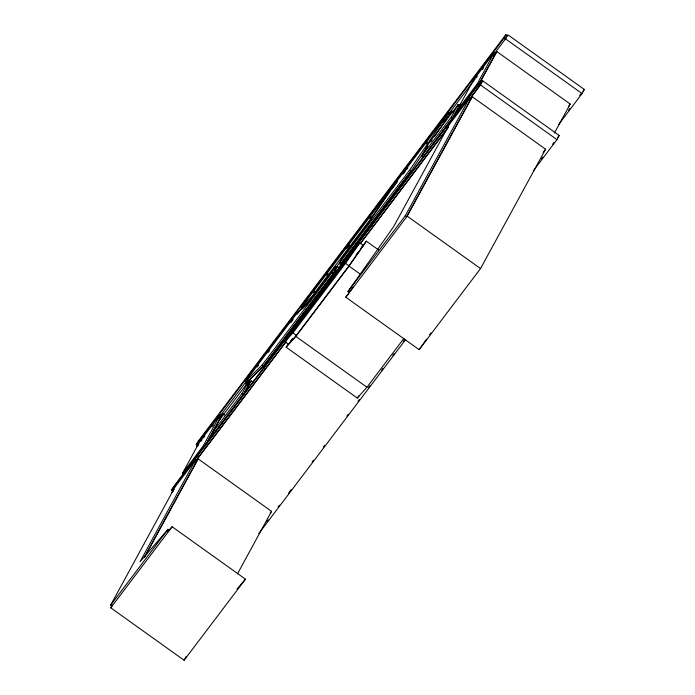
<?xml version="1.0" encoding="UTF-8"?>
<svg xmlns="http://www.w3.org/2000/svg" width="695" height="695" viewBox="0 0 695 695"><rect width="100%" height="100%" fill="white"/><g stroke="black" fill="none" stroke-linecap="round" stroke-linejoin="round"><path stroke-width="1.04" d="M174.15 489.48L172.838 491.209L171.517 490.27L173.203 487.169L480.332 81.358L481.652 82.297L479.967 85.398L470.141 98.377M197.562 445.721L196.242 444.774L198.145 441.29L505.821 34.759L507.142 35.697L505.239 39.181L503.918 38.234L505.821 34.759M172.708 491.061L171.804 492.712L173.116 490.983M197.814 445.017L196.911 446.668L198.874 443.983M112.017 605.979L110.696 605.032L175.079 486.943L195.616 459.803L196.937 460.75L144.473 556.973M183.767 474.346L182.446 473.399L199.665 441.812L220.332 414.515L221.653 415.454L204.938 446.112M167.877 531.658L172.117 526.741L245.465 579.17L184.106 660.25L110.757 607.821L112.303 604.98M195.616 459.803L140.042 561.751L167.999 529.321L169.319 530.259L167.921 531.884M220.332 414.515L203.105 446.103L182.446 473.399M144.525 557.355L198.197 458.909L271.545 511.338L237.49 573.809M205.468 445.573L222.826 413.742L224.572 414.985M213.964 432.942L212.931 434.827L243.823 394.013L251.034 380.791L253.649 382.667M242.095 393.483L248.81 381.173L250.131 382.12L243.415 394.43L242.095 393.483L212.522 432.559L213.834 433.506M291.996 331.315L294.897 326.007L373.232 222.496L371.782 225.154M245.274 381.503L262.076 365.11L331.984 272.753L335.303 266.654L336.623 267.601L333.305 273.691L263.396 366.057L246.595 382.45L245.274 381.503L295.966 314.522L309.414 300.865L335.303 266.654M339.203 267.662L337.44 266.402L333.669 273.317L262.918 366.804L245.448 383.849L246.751 382.12M341.87 266.072L340.107 264.812L341.054 263.084M423.142 156.948L421.822 156.01L428.537 143.691L458.118 104.615L459.43 105.562L452.723 117.872L422.239 158.269M421.822 156.01L451.403 116.925L458.118 104.615M453.131 117.455L473.729 79.69L494.397 52.394L495.717 53.333L478.647 84.46L171.517 490.27M405.298 215.771L469.681 97.682L471.001 98.629L406.618 216.718L405.298 215.771L347.995 291.492L349.316 292.439M457.831 112.225L456.511 111.278L477.17 83.982L494.397 52.394M345.823 297.225L407.183 216.145L472.261 96.787L545.61 149.216L480.532 268.574L419.172 349.655L345.823 297.225L353.06 287.113M479.533 83.452L496.89 51.621L570.239 104.05L554.41 133.075M469.942 98.786L480.427 84.929L482.686 80.794L559.197 135.49L556.947 139.626L533.36 170.796M493.459 54.749L505.534 38.885L507.793 34.75L584.304 89.447L582.054 93.582L558.511 124.683M184.106 660.25L186.173 656.462M335.728 267.844L409.511 170.31L448.987 112.338L450.299 113.285M427.833 146.28L410.858 171.326L340.107 264.812M430.865 141.823L432.082 140.042M434.401 136.767L451.898 111.061L453.661 112.321M301.726 306.886L311.864 296.591L370.4 219.246L392.623 186.79L301.726 306.886L303.046 307.833L310.291 300.475M284.95 341.766L292.925 332.844L345.528 263.353L359.828 242.842L363.337 245.352L349.046 265.864L296.444 335.364L288.468 344.277L284.95 341.766L359.828 242.842M403.934 338.378L366.96 387.237L357.282 398.061L286.132 347.205L295.809 336.38L349.003 266.089L366.361 241.191L378.662 249.974M347.995 291.492L393.561 226.77L449.144 124.822L469.681 97.682M419.172 349.655L426.608 339.091M429.71 334.695L430.952 332.931M196.242 444.774L503.918 38.234M448.987 112.338L398.287 179.319L368.828 222.365L342.93 256.577L339.612 262.675L340.924 263.613L410.832 171.257L409.511 170.31M200.838 441.394L202.149 439.666M203.453 437.937L204.764 436.199M211.984 426.756L213.278 424.958M220.506 415.497L248.019 379.14M257.133 367.003L258.444 365.275M268.261 352.304L269.573 350.567M290.519 322.888L293.142 319.431M297.165 314.201L303.611 305.591M313.436 292.621L314.739 290.884M326.65 275.246L327.962 273.509M346.822 248.506L349.437 245.04M369.731 218.23L371.043 216.501M382.823 200.933L384.135 199.204M391.989 188.823L397.418 181.734M403.117 174.115L405.741 170.657M406.592 169.615L407.904 167.886M426.026 143.839L427.338 142.11M439.127 126.542L440.43 124.813M441.316 123.727L442.628 121.999M448.292 114.432L475.128 78.969M476.049 77.84L477.361 76.111M482.33 69.457L483.642 67.728M219.064 418.868L222.826 413.742M443.801 121.868L447.702 116.717M449.934 113.659L451.898 111.061M493.693 55.843L496.89 51.621M219.229 420.249L248.81 381.173M334.886 269.782L337.44 266.402M247.559 385.517L251.034 380.791M459.048 105.935L460.333 104.233M188.284 468.369L189.579 466.666M196.676 457.284L197.971 455.572M293.959 328.726L295.262 327.006M305.053 314.07L306.356 312.342M315.495 300.266L316.807 298.537M326.598 285.602L327.901 283.881M337.04 271.806L338.343 270.077M348.134 257.141L349.446 255.412M464.929 102.843L466.223 101.131M475.91 88.335L477.196 86.632M188.345 468.465L189.622 466.771M480.063 84.26L482.686 80.794M478.377 86.623L481.652 82.297M196.407 460.064L286.123 341.523M360.123 243.745L448.527 126.933M196.051 460.681L285.819 342.07M360.523 243.372L447.667 128.219M195 463.131L198.197 458.909M469.707 100.167L472.261 96.787M469.716 100.323L471.001 98.629M286.132 347.205L288.738 343.756M290.692 341.167L292.647 338.587M361.148 248.08L366.361 241.191M291.075 340.837L292.378 339.117M356.179 254.813L358.134 252.233M360.74 248.793L363.337 245.352M110.696 605.032L167.999 529.321M110.757 607.821L172.117 526.741M568.319 106.587L570.239 104.05M568.614 110.184L569.917 108.455M579.726 95.493L581.037 93.764M583.001 91.175L584.304 89.447M270.268 513.032L271.545 511.338M357.282 398.061L359.237 395.481M543.056 152.596L545.61 149.216M266.958 521.632L268.27 519.903M278.096 506.916L279.407 505.178M288.581 493.059L291.205 489.601M312.168 461.888L313.48 460.159M323.314 447.172L324.626 445.443M346.901 416.01L348.212 414.272M358.038 401.284L359.35 399.556M368.524 387.436L369.836 385.708M381.625 370.122L382.936 368.385M392.771 355.406L394.074 353.668M403.248 341.549L404.56 339.82M541.509 158.868L542.821 157.139M552.647 144.152L553.958 142.423M557.885 137.228L559.197 135.49M258.809 533.56L405.585 339.62M236.995 589.004L245.465 579.17M302.073 309.032L310.665 300.301M505.534 38.885L582.054 93.582M480.427 84.929L556.947 139.626M478.647 84.46L479.967 85.398M477.17 83.982L478.49 84.92M451.403 116.925L452.723 117.872M407.183 216.145L480.532 268.574M370.4 219.246L371.721 220.193M345.528 263.353L349.046 265.864M349.003 266.089L360.427 274.256M331.984 272.753L333.305 273.691M292.925 332.844L296.444 335.364M295.809 336.38L366.96 387.237M262.076 365.11L263.396 366.057M262.918 366.804L264.673 368.063"/></g></svg>
